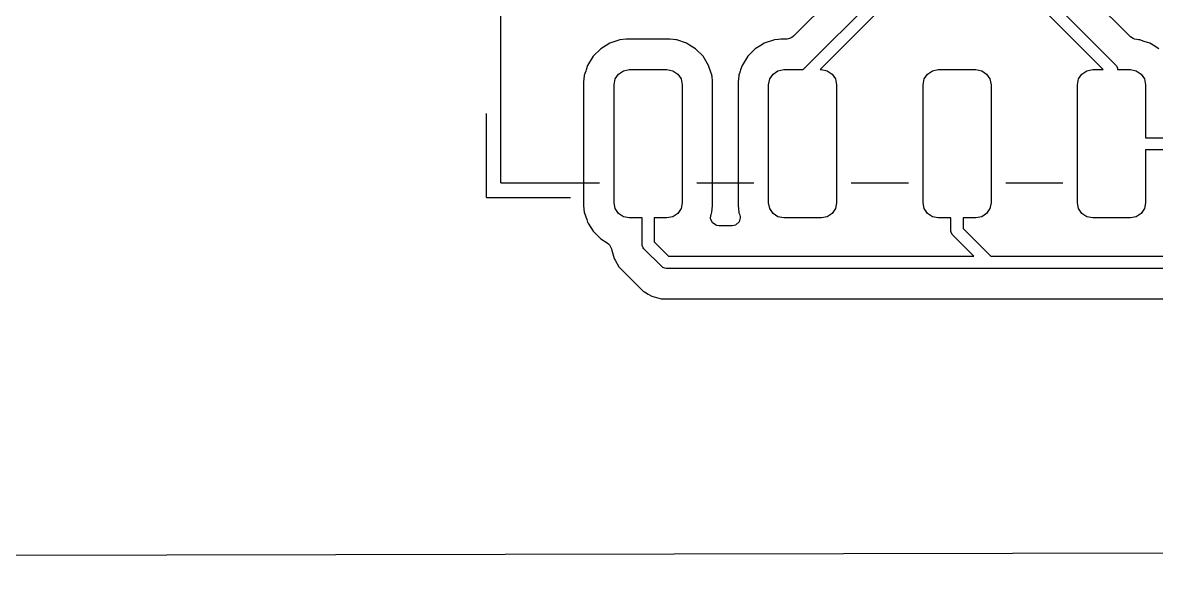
# Model space of a CAD drawing. Header units: millimetres. Extents: x 45 to 545, y -265 to -129.
# Drawn here: x 322.89 to 341.54, y -154.2 to -145.16 of the extents above; entities that cross this region are included whole.
import ezdxf

# ---------------------------------------------------------------- set-up
doc = ezdxf.new("R2010")
doc.units = ezdxf.units.MM
for name, color, linetype, true_color in [('B.Cu', 151, 'CONTINUOUS', 0x6fccdb), ('F.Cu', 241, 'CONTINUOUS', 0xe27299), ('F.Silkscreen', 254, 'CONTINUOUS', 0xdcc8ff)]:
    doc.layers.add(name, color=color, linetype=linetype, true_color=true_color)

msp = doc.modelspace()

# ---------------------------------------------------------------- linework, layer by layer
at = {"layer": 'B.Cu', "linetype": 'CONTINUOUS'}
msp.add_line((382.046505, -153.80011), (188.251511, -154.199893), dxfattribs=at)
at = {"layer": 'F.Cu', "linetype": 'CONTINUOUS'}
for p, q in [((336.569477, -144.381286), (335.570189, -145.380573)), ((341.112662, -145.388427), (340.116928, -144.392693)), ((335.728578, -145.93), (336.979289, -144.679289)), ((337.091422, -144.85), (336.011422, -145.93)), ((340.663578, -145.93), (339.583578, -144.85)), ((339.695711, -144.679289), (340.870711, -145.854289)), ((335.541938, -145.401722), (335.51885, -145.41433)), ((335.570189, -145.380573), (335.541938, -145.401722)), ((341.153493, -145.415555), (341.112662, -145.388427)), ((332.40134, -145.58729), (332.27729, -145.71134)), ((332.491327, -145.531786), (332.40134, -145.58729)), ((332.550663, -145.495187), (332.491327, -145.531786)), ((332.550665, -145.495186), (332.550663, -145.495187)), ((332.550667, -145.495185), (332.550665, -145.495186)), ((332.717032, -145.440056), (332.550667, -145.495185)), ((332.717193, -145.440001), (332.717032, -145.440056)), ((332.717197, -145.44), (332.717193, -145.440001)), ((332.819953, -145.429503), (332.717197, -145.44)), ((332.819972, -145.429501), (332.819953, -145.429503)), ((332.81998, -145.429501), (332.819972, -145.429501)), ((332.819998, -145.4295), (332.81998, -145.429501)), ((333.54001, -145.4295), (332.819998, -145.4295)), ((333.540019, -145.4295), (333.54001, -145.4295)), ((333.642792, -145.439999), (333.540019, -145.4295)), ((333.648445, -145.441641), (333.642792, -145.439999)), ((333.651265, -145.442807), (333.648445, -145.441641)), ((333.809331, -145.495185), (333.651265, -145.442807)), ((333.809336, -145.495187), (333.809331, -145.495185)), ((333.86268, -145.52809), (333.809336, -145.495187)), ((333.958656, -145.587288), (333.86268, -145.52809)), ((334.082712, -145.711344), (333.958656, -145.587288)), ((334.94134, -145.58729), (334.81729, -145.71134)), ((335.031327, -145.531786), (334.94134, -145.58729)), ((335.090663, -145.495187), (335.031327, -145.531786)), ((335.090665, -145.495186), (335.090663, -145.495187)), ((335.090667, -145.495185), (335.090665, -145.495186)), ((335.257032, -145.440056), (335.090667, -145.495185)), ((335.257193, -145.440001), (335.257032, -145.440056)), ((335.257197, -145.440001), (335.257193, -145.440001)), ((335.257201, -145.44), (335.257197, -145.440001)), ((335.257203, -145.44), (335.257201, -145.44)), ((335.323094, -145.433269), (335.257203, -145.44)), ((335.359967, -145.429502), (335.323094, -145.433269)), ((335.359991, -145.4295), (335.359967, -145.429502)), ((335.45942, -145.4295), (335.359991, -145.4295)), ((335.51885, -145.41433), (335.45942, -145.4295)), ((341.180396, -145.426532), (341.153493, -145.415555)), ((341.214639, -145.43508), (341.180396, -145.426532)), ((341.243249, -145.438003), (341.214639, -145.43508)), ((341.262795, -145.44), (341.243249, -145.438003)), ((341.262803, -145.440002), (341.262795, -145.44)), ((341.262964, -145.440056), (341.262803, -145.440002)), ((341.338221, -145.464994), (341.262964, -145.440056)), ((341.429334, -145.495186), (341.338221, -145.464994)), ((341.429335, -145.495186), (341.429334, -145.495186)), ((341.429336, -145.495187), (341.429335, -145.495186)), ((341.48268, -145.52809), (341.429336, -145.495187)), ((341.578656, -145.587288), (341.48268, -145.52809)), ((332.27729, -145.71134), (332.185186, -145.860665)), ((334.174814, -145.860666), (334.082712, -145.711344)), ((334.81729, -145.71134), (334.725186, -145.860665)), ((332.153682, -145.955739), (332.1403, -145.996123)), ((332.160571, -145.93495), (332.153682, -145.955739)), ((332.160572, -145.934947), (332.160571, -145.93495)), ((332.185177, -145.860691), (332.160572, -145.934947)), ((332.185186, -145.860665), (332.185177, -145.860691)), ((332.693223, -146.003223), (332.774329, -145.94903)), ((332.774329, -145.94903), (332.87, -145.93)), ((332.87, -145.93), (333.49, -145.93)), ((333.49, -145.93), (333.585671, -145.94903)), ((333.585671, -145.94903), (333.666777, -146.003223)), ((334.217229, -145.988665), (334.174814, -145.860666)), ((334.693682, -145.955739), (334.6803, -145.996123)), ((334.700571, -145.93495), (334.693682, -145.955739)), ((334.700572, -145.934947), (334.700571, -145.93495)), ((334.725177, -145.860691), (334.700572, -145.934947)), ((334.725186, -145.860665), (334.725177, -145.860691)), ((335.233223, -146.003223), (335.314329, -145.94903)), ((335.314329, -145.94903), (335.41, -145.93)), ((335.41, -145.93), (335.728578, -145.93)), ((336.011422, -145.93), (336.03, -145.93)), ((336.03, -145.93), (336.125671, -145.94903)), ((336.125671, -145.94903), (336.206777, -146.003223)), ((337.773223, -146.003223), (337.854329, -145.94903)), ((337.854329, -145.94903), (337.95, -145.93)), ((337.95, -145.93), (338.57, -145.93)), ((338.57, -145.93), (338.665671, -145.94903)), ((338.665671, -145.94903), (338.746777, -146.003223)), ((340.313223, -146.003223), (340.394329, -145.94903)), ((340.394329, -145.94903), (340.49, -145.93)), ((340.49, -145.93), (340.663578, -145.93)), ((340.870711, -145.854289), (340.883147, -145.869443)), ((340.883147, -145.869443), (340.898079, -145.905491)), ((340.898079, -145.905491), (340.9, -145.925)), ((340.9, -145.925), (340.9, -145.93)), ((340.9, -145.93), (341.11, -145.93)), ((341.11, -145.93), (341.205671, -145.94903)), ((341.205671, -145.94903), (341.286777, -146.003223)), ((332.129359, -146.033476), (332.1195, -146.129973)), ((332.1195, -146.129973), (332.1195, -146.129981)), ((332.1195, -146.129981), (332.1195, -146.129983)), ((332.1195, -146.129983), (332.1195, -148.170001)), ((332.129542, -146.029881), (332.129359, -146.033476)), ((332.130365, -146.02363), (332.129542, -146.029881)), ((332.131852, -146.009069), (332.130365, -146.02363)), ((332.1403, -145.996123), (332.131852, -146.009069)), ((332.62, -146.18), (332.63903, -146.084329)), ((332.63903, -146.084329), (332.693223, -146.003223)), ((333.666777, -146.003223), (333.72097, -146.084329)), ((333.72097, -146.084329), (333.74, -146.18)), ((334.226973, -146.018072), (334.217229, -145.988665)), ((334.229998, -146.0272), (334.226973, -146.018072)), ((334.229999, -146.027203), (334.229998, -146.0272)), ((334.229999, -146.027209), (334.229999, -146.027203)), ((334.23, -146.027211), (334.229999, -146.027209)), ((334.231615, -146.04302), (334.23, -146.027211)), ((334.23969, -146.122077), (334.231615, -146.04302)), ((334.240499, -146.129992), (334.23969, -146.122077)), ((334.2405, -148.170009), (334.240499, -146.129992)), ((334.669359, -146.033476), (334.6595, -146.129973)), ((334.6595, -146.129973), (334.6595, -146.129981)), ((334.6595, -146.129981), (334.6595, -146.129983)), ((334.6595, -146.129983), (334.6595, -148.170001)), ((334.669542, -146.029881), (334.669359, -146.033476)), ((334.670365, -146.02363), (334.669542, -146.029881)), ((334.671941, -146.008194), (334.670365, -146.02363)), ((334.6803, -145.996123), (334.671941, -146.008194)), ((335.16, -146.18), (335.17903, -146.084329)), ((335.17903, -146.084329), (335.233223, -146.003223)), ((336.206777, -146.003223), (336.26097, -146.084329)), ((336.26097, -146.084329), (336.28, -146.18)), ((337.7, -146.18), (337.71903, -146.084329)), ((337.71903, -146.084329), (337.773223, -146.003223)), ((338.746777, -146.003223), (338.80097, -146.084329)), ((338.80097, -146.084329), (338.82, -146.18)), ((340.24, -146.18), (340.25903, -146.084329)), ((340.25903, -146.084329), (340.313223, -146.003223)), ((341.286777, -146.003223), (341.34097, -146.084329)), ((341.34097, -146.084329), (341.36, -146.18)), ((332.62, -148.12), (332.62, -146.18)), ((333.74, -146.18), (333.74, -148.12)), ((335.16, -148.12), (335.16, -146.18)), ((336.28, -146.18), (336.28, -148.12)), ((337.7, -148.12), (337.7, -146.18)), ((338.82, -146.18), (338.82, -148.12)), ((340.24, -148.12), (340.24, -146.18)), ((341.36, -146.18), (341.36, -147.05)), ((341.36, -147.05), (380.617892, -147.05)), ((380.659314, -147.25), (341.36, -147.25)), ((341.36, -147.25), (341.36, -148.12)), ((332.1195, -148.170001), (332.119501, -148.170018)), ((332.119501, -148.170018), (332.13, -148.272796)), ((332.63903, -148.215671), (332.62, -148.12)), ((333.74, -148.12), (333.72097, -148.215671)), ((334.229999, -148.272797), (334.2405, -148.170009)), ((334.6595, -148.170001), (334.659501, -148.170018)), ((334.659501, -148.170018), (334.659502, -148.170026)), ((334.659502, -148.170026), (334.669999, -148.272794)), ((335.17903, -148.215671), (335.16, -148.12)), ((336.28, -148.12), (336.26097, -148.215671)), ((337.71903, -148.215671), (337.7, -148.12)), ((338.82, -148.12), (338.80097, -148.215671)), ((340.25903, -148.215671), (340.24, -148.12)), ((341.36, -148.12), (341.34097, -148.215671)), ((332.13, -148.272796), (332.130001, -148.272799)), ((332.130001, -148.272799), (332.170068, -148.393713)), ((332.693223, -148.296777), (332.63903, -148.215671)), ((332.774329, -148.35097), (332.693223, -148.296777)), ((332.87, -148.37), (332.774329, -148.35097)), ((333.08, -148.37), (332.87, -148.37)), ((333.08, -148.805), (333.08, -148.37)), ((333.49, -148.37), (333.28, -148.37)), ((333.28, -148.37), (333.28, -148.763578)), ((333.585671, -148.35097), (333.49, -148.37)), ((333.666777, -148.296777), (333.585671, -148.35097)), ((333.72097, -148.215671), (333.666777, -148.296777)), ((334.207397, -148.382459), (334.21243, -148.325815)), ((334.20837, -148.389229), (334.207397, -148.382459)), ((334.208371, -148.389232), (334.20837, -148.389229)), ((334.237393, -148.452789), (334.208371, -148.389232)), ((334.21243, -148.325815), (334.214498, -148.319575)), ((334.214498, -148.319575), (334.229999, -148.272797)), ((334.669999, -148.272794), (334.67, -148.272797)), ((334.67, -148.272797), (334.673784, -148.284214)), ((334.673784, -148.284214), (334.673784, -148.284223)), ((334.673784, -148.284223), (334.673786, -148.284223)), ((334.673786, -148.284223), (334.6855, -148.319575)), ((334.692198, -148.368175), (334.674835, -148.435853)), ((334.6855, -148.319575), (334.69172, -148.354306)), ((334.69172, -148.354306), (334.692198, -148.368175)), ((335.233223, -148.296777), (335.17903, -148.215671)), ((335.314329, -148.35097), (335.233223, -148.296777)), ((335.41, -148.37), (335.314329, -148.35097)), ((336.03, -148.37), (335.41, -148.37)), ((336.125671, -148.35097), (336.03, -148.37)), ((336.206777, -148.296777), (336.125671, -148.35097)), ((336.26097, -148.215671), (336.206777, -148.296777)), ((337.773223, -148.296777), (337.71903, -148.215671)), ((337.854329, -148.35097), (337.773223, -148.296777)), ((337.95, -148.37), (337.854329, -148.35097)), ((338.16, -148.37), (337.95, -148.37)), ((338.16, -148.585), (338.16, -148.37)), ((338.57, -148.37), (338.36, -148.37)), ((338.36, -148.37), (338.36, -148.543578)), ((338.665671, -148.35097), (338.57, -148.37)), ((338.746777, -148.296777), (338.665671, -148.35097)), ((338.80097, -148.215671), (338.746777, -148.296777)), ((340.313223, -148.296777), (340.25903, -148.215671)), ((340.394329, -148.35097), (340.313223, -148.296777)), ((340.49, -148.37), (340.394329, -148.35097)), ((341.11, -148.37), (340.49, -148.37)), ((341.205671, -148.35097), (341.11, -148.37)), ((341.286777, -148.296777), (341.205671, -148.35097)), ((341.34097, -148.215671), (341.286777, -148.296777)), ((332.170068, -148.393713), (332.185182, -148.439322)), ((332.185182, -148.439322), (332.185187, -148.439337)), ((332.185187, -148.439337), (332.193485, -148.452789)), ((332.193485, -148.452789), (332.201859, -148.466366)), ((332.201859, -148.466366), (332.277288, -148.588656)), ((334.29617, -148.490565), (334.237393, -148.452789)), ((334.309488, -148.494476), (334.29617, -148.490565)), ((334.344427, -148.4995), (334.309488, -148.494476)), ((334.562152, -148.4995), (334.344427, -148.4995)), ((334.617519, -148.486452), (334.562152, -148.4995)), ((334.623639, -148.483398), (334.617519, -148.486452)), ((334.674835, -148.435853), (334.623639, -148.483398)), ((338.36, -148.543578), (338.816422, -149)), ((332.277288, -148.588656), (332.401344, -148.712712)), ((332.401344, -148.712712), (332.505423, -148.776908)), ((333.28, -148.763578), (333.516422, -149)), ((338.161921, -148.604509), (338.16, -148.585)), ((338.176853, -148.640557), (338.161921, -148.604509)), ((338.189289, -148.655711), (338.176853, -148.640557)), ((338.533578, -149), (338.189289, -148.655711)), ((332.505423, -148.776908), (332.532518, -148.799522)), ((332.532518, -148.799522), (332.545744, -148.814226)), ((332.545744, -148.814226), (332.574468, -148.869669)), ((332.574468, -148.869669), (332.57598, -148.87632)), ((332.57598, -148.87632), (332.582131, -148.903384)), ((332.582131, -148.903384), (332.584339, -148.906132)), ((332.584339, -148.906132), (332.589484, -148.921323)), ((332.589484, -148.921323), (332.620423, -149.036788)), ((333.081921, -148.824509), (333.08, -148.805)), ((333.096853, -148.860557), (333.081921, -148.824509)), ((333.109289, -148.875711), (333.096853, -148.860557)), ((333.404289, -149.170711), (333.109289, -148.875711)), ((332.620423, -149.036788), (332.628582, -149.05092)), ((332.628582, -149.05092), (332.628585, -149.050924)), ((332.628585, -149.050924), (332.637062, -149.065606)), ((332.637062, -149.065606), (332.637061, -149.065606)), ((332.637061, -149.065606), (332.637063, -149.065608)), ((332.637063, -149.065608), (332.699466, -149.173695)), ((333.516422, -149), (338.26, -149)), ((338.26, -149), (338.533578, -149)), ((338.816422, -149), (379.233578, -149)), ((332.699466, -149.173695), (332.699471, -149.173703)), ((332.699471, -149.173703), (332.699475, -149.173709)), ((332.699475, -149.173709), (332.699481, -149.173717)), ((332.699481, -149.173717), (332.699485, -149.173722)), ((332.699485, -149.173722), (332.820314, -149.294551)), ((332.820314, -149.294551), (332.820359, -149.294594)), ((332.820359, -149.294594), (332.989085, -149.46332)), ((333.419443, -149.183147), (333.404289, -149.170711)), ((333.455491, -149.198079), (333.419443, -149.183147)), ((333.475, -149.2), (333.455491, -149.198079)), ((338.26, -149.2), (333.475, -149.2)), ((338.775, -149.2), (338.26, -149.2)), ((379.275, -149.2), (338.775, -149.2)), ((332.989085, -149.46332), (332.989106, -149.463342)), ((332.989106, -149.463342), (332.990149, -149.464385)), ((332.990149, -149.464385), (332.994479, -149.468715)), ((332.994479, -149.468715), (332.99448, -149.468716)), ((332.99448, -149.468716), (333.106284, -149.58052)), ((333.106284, -149.58052), (333.106285, -149.580521)), ((333.106285, -149.580521), (333.106287, -149.580522)), ((333.106287, -149.580522), (333.118817, -149.587756)), ((333.118817, -149.587756), (333.180569, -149.623408)), ((333.180569, -149.623408), (333.243215, -149.659577)), ((333.243215, -149.659577), (333.395943, -149.700501)), ((333.395943, -149.700501), (333.395946, -149.700501)), ((333.395946, -149.700501), (333.561653, -149.700501)), ((333.561653, -149.700501), (333.563557, -149.700501)), ((333.563557, -149.700501), (333.56362, -149.7005)), ((333.56362, -149.7005), (338.68638, -149.7005)), ((338.68638, -149.7005), (338.686443, -149.700501)), ((338.686443, -149.700501), (338.861653, -149.700501)), ((338.861653, -149.700501), (338.863557, -149.700501)), ((338.863557, -149.700501), (338.86362, -149.7005)), ((338.86362, -149.7005), (379.18638, -149.7005)), ((382.036552, -153.80013), (188.269338, -154.199856))]:
    msp.add_line(p, q, dxfattribs=at)
at = {"layer": 'F.Silkscreen', "linetype": 'CONTINUOUS'}
for p, q in [((330.76, -147.795), (330.76, -137.895)), ((330.52, -148.035), (330.52, -146.652)), ((330.76, -147.795), (332.38, -147.795)), ((333.98, -147.795), (334.92, -147.795)), ((336.52, -147.795), (337.46, -147.795)), ((339.06, -147.795), (340, -147.795)), ((330.52, -148.035), (331.903, -148.035))]:
    msp.add_line(p, q, dxfattribs=at)

doc.saveas('drawing.dxf')
